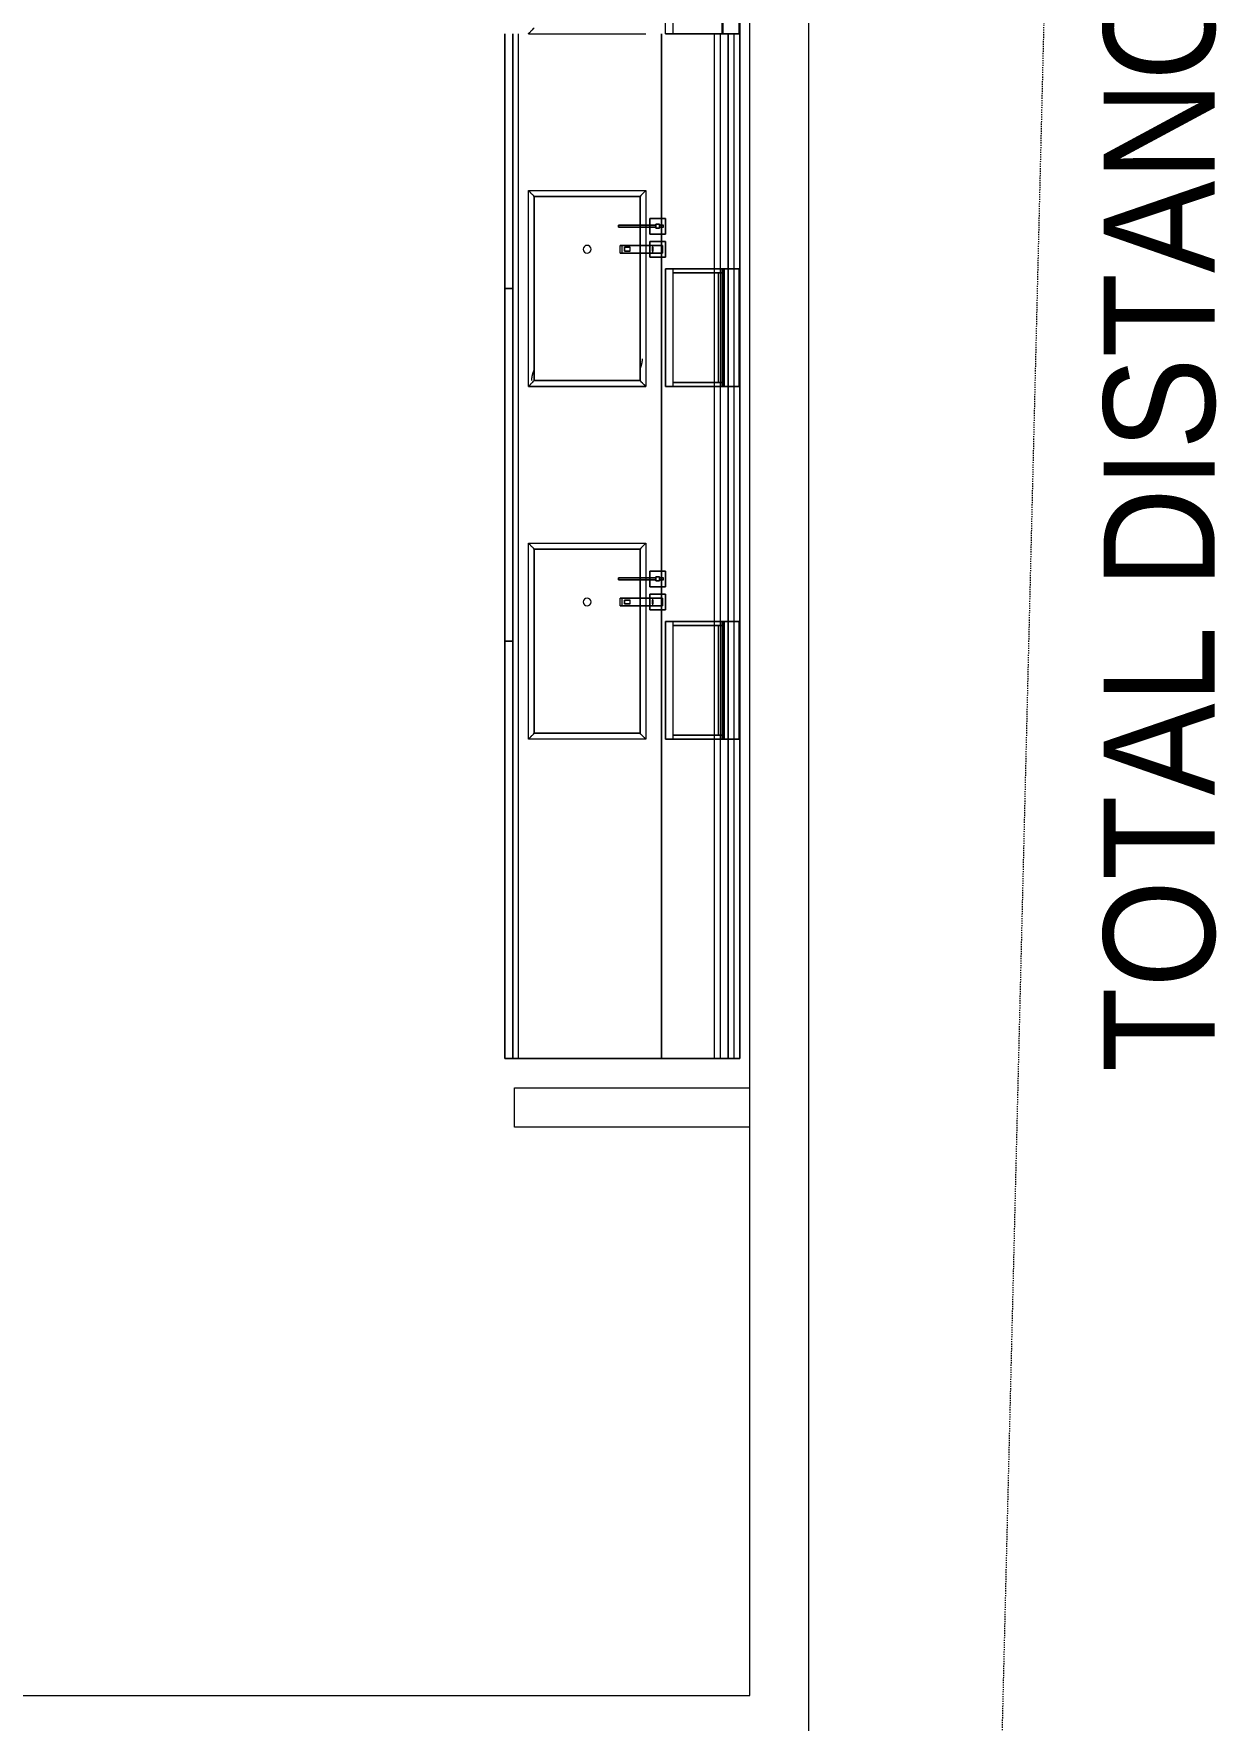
# Model space of a CAD drawing. Header units: millimetres. Extents: x 10569 to 232243, y -25347 to 80743.
# Drawn here: x 89312 to 92330, y 35734 to 40037 of the extents above; entities that cross this region are included whole.
import ezdxf

# ---------------------------------------------------------------- set-up
doc = ezdxf.new("R2010")
doc.units = ezdxf.units.MM
doc.linetypes.add('Dash', pattern=[6, 3, -3])
doc.linetypes.add('Hidden', pattern=[7.14375, 4.7625, -2.38125])
for name, color, linetype, lineweight in [('A-DETL-HDLN', 90, 'Hidden', 9), ('A-GENM', 13, 'Continuous', 20), ('A-WALL', 113, 'Continuous', 20), ('G-ANNO-TEXT', 231, 'Continuous', 5)]:
    doc.layers.add(name, color=color, linetype=linetype, lineweight=lineweight)
doc.styles.add('Swis721 BT_6', font='swiss.ttf', dxfattribs={"width": 0.89, "height": 283.821263})

# ---------------------------------------------------------------- blocks, each defined once
blk = doc.blocks.new('DLN_Counter _ Cabinet - DLN_Counter _ Cabinet-15606095-TENDER DRAFT G_F')
at = {"layer": 'A-GENM', "lineweight": 9}
for p, q in [((-235, -255), (-235, -525)), ((235, -255), (-235, -255)), ((235, -525), (235, -255)), ((-235, -525), (235, -525))]:
    blk.add_line(p, q, dxfattribs=at)
blk = doc.blocks.new('DLN_Counter _ Cabinet - DLN_Counter _ Cabinet-15606093-TENDER DRAFT G_F')
at = {"layer": 'A-GENM', "lineweight": 9}
for p, q in [((-235, -255), (-235, -525)), ((235, -255), (-235, -255)), ((235, -525), (235, -255)), ((-235, -525), (235, -525))]:
    blk.add_line(p, q, dxfattribs=at)
blk = doc.blocks.new('FP_440-TENDER DRAFT G_F')
at = {"layer": 'A-GENM', "lineweight": 9}
for p, q in [((90583.9, 39162.1), (90584, 39162.5)), ((90584, 39163), (90584.1, 39163.4)), ((90584, 39162.5), (90584, 39163)), ((90584.1, 39163.4), (90584.2, 39163.8)), ((90584.2, 39163.8), (90584.3, 39164.2)), ((90584.3, 39164.2), (90584.4, 39164.6)), ((90584.4, 39164.6), (90584.5, 39165)), ((90584.5, 39165), (90584.6, 39165.4)), ((90584.6, 39165.4), (90584.7, 39165.8)), ((90584.7, 39165.8), (90584.8, 39166.2)), ((90584.8, 39166.2), (90584.9, 39166.6)), ((90584.9, 39166.6), (90585, 39167)), ((90585, 39167), (90585.1, 39167.4)), ((90585.1, 39167.4), (90585.2, 39167.8)), ((90585.2, 39167.8), (90585.3, 39168.2)), ((90585.3, 39168.2), (90585.4, 39168.7)), ((90585.4, 39168.7), (90585.5, 39169.1)), ((90585.5, 39169.1), (90585.6, 39169.5)), ((90585.6, 39169.5), (90585.8, 39169.9)), ((90585.8, 39169.9), (90585.9, 39170.3)), ((90585.9, 39170.3), (90586, 39170.7)), ((90586, 39170.7), (90586.1, 39171.1)), ((90586.1, 39171.1), (90586.3, 39171.5)), ((90586.3, 39171.5), (90586.4, 39171.9)), ((90586.4, 39171.9), (90586.5, 39172.3)), ((90586.5, 39172.3), (90586.6, 39172.7)), ((90586.6, 39172.7), (90586.8, 39173.1)), ((90586.8, 39173.1), (90586.9, 39173.5)), ((90586.9, 39173.5), (90587, 39173.9)), ((90587, 39173.9), (90587.2, 39174.3)), ((90587.2, 39174.3), (90587.3, 39174.8)), ((90587.3, 39174.8), (90587.4, 39175.2)), ((90587.4, 39175.2), (90587.6, 39175.6)), ((90587.6, 39175.6), (90587.7, 39176)), ((90587.7, 39176), (90587.9, 39176.4)), ((90587.9, 39176.4), (90588, 39176.8)), ((90588, 39176.8), (90588.1, 39177.2)), ((90588.1, 39177.2), (90588.3, 39177.6)), ((90588.3, 39177.6), (90588.4, 39178)), ((90588.4, 39178), (90588.6, 39178.4)), ((90588.6, 39178.4), (90588.7, 39178.8)), ((90588.7, 39178.8), (90588.9, 39179.2)), ((90588.9, 39179.2), (90589, 39179.6)), ((90589, 39179.6), (90589.1, 39180)), ((90589.1, 39180), (90589.3, 39180.5)), ((90583, 39154.8), (90583.1, 39155.2)), ((90583, 39154.4), (90583, 39154.8)), ((90583, 39154), (90583, 39154.4)), ((90583, 39153.6), (90583, 39154)), ((90583, 39153.2), (90583, 39153.6)), ((90583, 39152.8), (90583, 39153.2)), ((90583.1, 39156.4), (90583.2, 39156.8)), ((90583.1, 39156), (90583.1, 39156.4)), ((90583.1, 39155.6), (90583.1, 39156)), ((90583.1, 39155.2), (90583.1, 39155.6)), ((90583.2, 39157.7), (90583.3, 39158.1)), ((90583.2, 39157.3), (90583.2, 39157.7)), ((90583.2, 39156.8), (90583.2, 39157.3)), ((90583.3, 39158.5), (90583.4, 39158.9)), ((90583.3, 39158.1), (90583.3, 39158.5)), ((90583.4, 39159.3), (90583.5, 39159.7)), ((90583.4, 39158.9), (90583.4, 39159.3)), ((90583.5, 39159.7), (90583.6, 39160.1)), ((90583.6, 39160.5), (90583.7, 39160.9)), ((90583.6, 39160.1), (90583.6, 39160.5)), ((90583.7, 39161.3), (90583.8, 39161.7)), ((90583.7, 39160.9), (90583.7, 39161.3)), ((90583.8, 39161.7), (90583.9, 39162.1))]:
    blk.add_line(p, q, dxfattribs=at)
blk = doc.blocks.new('FP_441-TENDER DRAFT G_F')
at = {"layer": 'A-GENM', "lineweight": 9}
for p, q in [((90865.5, 39205.7), (90865.6, 39206.1)), ((90865.5, 39205.3), (90865.5, 39205.7)), ((90865.6, 39207.7), (90865.6, 39208.1)), ((90865.6, 39207.3), (90865.6, 39207.7)), ((90865.6, 39206.9), (90865.6, 39207.3)), ((90865.6, 39206.5), (90865.6, 39206.9)), ((90865.6, 39206.1), (90865.6, 39206.5)), ((90859.3, 39180.5), (90859.4, 39180.9)), ((90859.4, 39180.9), (90859.6, 39181.3)), ((90859.6, 39181.3), (90859.7, 39181.7)), ((90859.7, 39181.7), (90859.9, 39182.1)), ((90859.9, 39182.1), (90860, 39182.5)), ((90860, 39182.5), (90860.2, 39182.9)), ((90860.2, 39182.9), (90860.3, 39183.3)), ((90860.3, 39183.3), (90860.4, 39183.7)), ((90860.4, 39183.7), (90860.6, 39184.1)), ((90860.6, 39184.1), (90860.7, 39184.5)), ((90860.7, 39184.5), (90860.9, 39184.9)), ((90860.9, 39184.9), (90861, 39185.3)), ((90861, 39185.3), (90861.1, 39185.7)), ((90861.1, 39185.7), (90861.3, 39186.2)), ((90861.3, 39186.2), (90861.4, 39186.6)), ((90861.4, 39186.6), (90861.5, 39187)), ((90861.5, 39187), (90861.7, 39187.4)), ((90861.7, 39187.4), (90861.8, 39187.8)), ((90861.8, 39187.8), (90861.9, 39188.2)), ((90861.9, 39188.2), (90862.1, 39188.6)), ((90862.1, 39188.6), (90862.2, 39189)), ((90862.2, 39189), (90862.3, 39189.4)), ((90862.3, 39189.4), (90862.5, 39189.8)), ((90862.5, 39189.8), (90862.6, 39190.2)), ((90862.6, 39190.2), (90862.7, 39190.6)), ((90862.7, 39190.6), (90862.8, 39191)), ((90862.8, 39191), (90862.9, 39191.4)), ((90862.9, 39191.4), (90863.1, 39191.9)), ((90863.1, 39191.9), (90863.2, 39192.3)), ((90863.2, 39192.3), (90863.3, 39192.7)), ((90863.3, 39192.7), (90863.4, 39193.1)), ((90863.4, 39193.1), (90863.5, 39193.5)), ((90863.5, 39193.5), (90863.6, 39193.9)), ((90863.6, 39193.9), (90863.7, 39194.3)), ((90863.7, 39194.3), (90863.8, 39194.7)), ((90863.8, 39194.7), (90863.9, 39195.1)), ((90863.9, 39195.1), (90864, 39195.5)), ((90864, 39195.5), (90864.1, 39195.9)), ((90864.1, 39195.9), (90864.2, 39196.3)), ((90864.2, 39196.3), (90864.3, 39196.7)), ((90864.3, 39196.7), (90864.4, 39197.1)), ((90864.4, 39197.1), (90864.5, 39197.5)), ((90864.5, 39198), (90864.6, 39198.4)), ((90864.5, 39197.5), (90864.5, 39198)), ((90864.6, 39198.4), (90864.7, 39198.8)), ((90864.7, 39198.8), (90864.8, 39199.2)), ((90864.8, 39199.6), (90864.9, 39200)), ((90864.8, 39199.2), (90864.8, 39199.6)), ((90864.9, 39200), (90865, 39200.4)), ((90865, 39200.8), (90865.1, 39201.2)), ((90865, 39200.4), (90865, 39200.8)), ((90865.1, 39201.6), (90865.2, 39202)), ((90865.1, 39201.2), (90865.1, 39201.6)), ((90865.2, 39202.4), (90865.3, 39202.8)), ((90865.2, 39202), (90865.2, 39202.4)), ((90865.3, 39203.2), (90865.4, 39203.7)), ((90865.3, 39202.8), (90865.3, 39203.2)), ((90865.4, 39204.1), (90865.5, 39204.5)), ((90865.4, 39203.7), (90865.4, 39204.1)), ((90865.5, 39204.9), (90865.5, 39205.3)), ((90865.5, 39204.5), (90865.5, 39204.9))]:
    blk.add_line(p, q, dxfattribs=at)

msp = doc.modelspace()

# ---------------------------------------------------------------- linework, layer by layer
at = {"layer": 'A-DETL-HDLN', "linetype": 'Dash'}
msp.add_line((92105.54297, 48907.6763), (91770.12557, 35166.65285), dxfattribs=at)
at = {"layer": 'A-GENM', "lineweight": 9}
for p, q in [((90924.29296, 40037.48546), (90924.29296, 40337.48546)), ((90924.29296, 40037.48546), (90924.29296, 40337.48546)), ((90944.29296, 40037.48546), (90944.29296, 40337.48546)), ((90944.29296, 40037.48546), (90944.29296, 40337.48546)), ((91069.29296, 40037.48546), (91069.29296, 40337.48546)), ((91069.29296, 40037.48546), (91069.29296, 40337.48546)), ((91071.29296, 40037.48546), (91071.29296, 40337.48546)), ((91071.29296, 40037.48546), (91071.29296, 40337.48546)), ((91112.29296, 40037.48546), (91112.29296, 40337.48546)), ((91112.29296, 40037.48546), (91112.29296, 40337.48546)), ((91114.29296, 40337.48546), (91114.29296, 40037.48546)), ((91114.29296, 40037.48546), (91114.29296, 40337.48546)), ((90514.29296, 39387.48546), (90514.29296, 40037.48546)), ((90514.29296, 40037.48546), (90514.29296, 39387.48546)), ((90514.29296, 40037.48546), (90514.29296, 39137.48546)), ((90514.29296, 39137.48546), (90514.29296, 40037.48546)), ((90534.29296, 39387.48546), (90534.29296, 40037.48546)), ((90534.29296, 40037.48546), (90534.29296, 39387.48546)), ((90534.29296, 40037.48546), (90534.29296, 39137.48546)), ((90534.29296, 39137.48546), (90534.29296, 40037.48546)), ((90534.29296, 40037.48546), (90534.29296, 39137.48546)), ((90534.29296, 39137.48546), (90534.29296, 40037.48546)), ((90549.29296, 39138.17777), (90549.29296, 40037.48546)), ((90549.29296, 39138.17777), (90549.29296, 40037.48546)), ((90574.29296, 40037.48546), (90874.29296, 40037.48546)), ((90914.29296, 40037.48546), (90914.29296, 39566.22339)), ((90914.29296, 39566.22339), (90914.29296, 40037.48546)), ((91069.29296, 40037.48546), (90924.29296, 40037.48546)), ((90924.29296, 40037.48546), (91069.29296, 40037.48546)), ((90924.29296, 40037.48546), (90944.29296, 40037.48546)), ((90924.29296, 40037.48546), (90944.29296, 40037.48546)), ((90944.29296, 40037.48546), (90944.29296, 40047.48546)), ((90944.29296, 40037.48546), (90944.29296, 40047.48546)), ((90944.29296, 40037.48546), (91069.29296, 40037.48546)), ((91069.29296, 40037.48546), (90944.29296, 40037.48546)), ((91049.29296, 39137.48546), (91049.29296, 40037.48546)), ((91049.29296, 39137.48546), (91049.29296, 40037.48546)), ((91064.29296, 39137.48546), (91064.29296, 40037.48546)), ((91064.29296, 39137.48546), (91064.29296, 40037.48546)), ((91069.29296, 40047.48546), (91069.29296, 40037.48546)), ((91069.29296, 40037.48546), (91069.29296, 40047.48546)), ((91074.29296, 40037.48546), (91069.29296, 40037.48546)), ((91069.29296, 40037.48546), (91074.29296, 40037.48546)), ((91074.29296, 40037.48546), (91069.29296, 40037.48546)), ((91069.29296, 40037.48546), (91071.29296, 40037.48546)), ((91071.29296, 40037.48546), (91074.29296, 40037.48546)), ((91084.29296, 40037.48546), (91074.29296, 40037.48546)), ((91074.29296, 40037.48546), (91084.29296, 40037.48546)), ((91084.29296, 40037.48546), (91084.29296, 39137.48546)), ((91084.29296, 39137.48546), (91084.29296, 40037.48546)), ((91114.29296, 40037.48546), (91084.29296, 40037.48546)), ((91084.29296, 40037.48546), (91112.29296, 40037.48546)), ((91099.29296, 39437.48546), (91099.29296, 40037.48546)), ((91099.29296, 39137.48546), (91099.29296, 40037.48546)), ((91112.29296, 40037.48546), (91114.29296, 40037.48546)), ((91114.29296, 40037.48546), (91114.29296, 39137.48546)), ((91114.29296, 39137.48546), (91114.29296, 40037.48546)), ((91114.29296, 40037.48546), (91114.29296, 39137.48546)), ((91114.29296, 39437.48546), (91114.29296, 40037.48546)), ((90574.29296, 39137.48546), (90574.29296, 39637.48546)), ((90574.29296, 39637.48546), (90874.29296, 39637.48546)), ((90874.29296, 39637.48546), (90874.29296, 39548.72339)), ((90859.29296, 39622.48546), (90589.29296, 39622.48546)), ((90589.29296, 39622.48546), (90589.29296, 39152.48546)), ((90589.29296, 39622.48546), (90859.29296, 39622.48546)), ((90589.29296, 39152.48546), (90589.29296, 39622.48546)), ((90859.29296, 39548.72339), (90859.29296, 39622.48546)), ((90859.29296, 39622.48546), (90859.29296, 39548.72339)), ((90924.29296, 39566.22339), (90884.29296, 39566.22339)), ((90884.29296, 39566.22339), (90884.29296, 39548.72339)), ((90884.29296, 39548.72339), (90884.29296, 39566.22339)), ((90884.29296, 39566.22339), (90924.29296, 39566.22339)), ((90909.29296, 39551.22339), (90899.29296, 39551.22339)), ((90899.29296, 39551.22339), (90909.29296, 39551.22339)), ((90899.29296, 39548.72339), (90899.29296, 39551.22339)), ((90899.29296, 39541.22339), (90899.29296, 39551.22339)), ((90909.29296, 39551.22339), (90909.29296, 39541.22339)), ((90909.29296, 39548.72339), (90909.29296, 39551.22339)), ((90914.29296, 39566.22339), (90914.29296, 39548.72339)), ((90914.29296, 39548.72339), (90914.29296, 39566.22339)), ((90924.29296, 39526.22339), (90924.29296, 39566.22339)), ((90924.29296, 39566.22339), (90924.29296, 39526.22339)), ((90804.29296, 39548.72339), (90804.29296, 39543.72339)), ((90804.29296, 39543.72339), (90804.29296, 39548.72339)), ((90804.29296, 39548.72339), (90899.29296, 39548.72339)), ((90899.29296, 39548.72339), (90804.29296, 39548.72339)), ((90804.29296, 39543.72339), (90899.29296, 39543.72339)), ((90899.29296, 39543.72339), (90804.29296, 39543.72339)), ((90859.29296, 39543.72339), (90859.29296, 39548.72339)), ((90859.29296, 39548.72339), (90859.29296, 39543.72339)), ((90859.29296, 39497.48546), (90859.29296, 39543.72339)), ((90859.29296, 39543.72339), (90859.29296, 39497.48546)), ((90874.29296, 39548.72339), (90874.29296, 39543.72339)), ((90874.29296, 39543.72339), (90874.29296, 39497.48546)), ((90884.29296, 39548.72339), (90884.29296, 39543.72339)), ((90884.29296, 39543.72339), (90884.29296, 39548.72339)), ((90884.29296, 39543.72339), (90884.29296, 39526.22339)), ((90884.29296, 39526.22339), (90884.29296, 39543.72339)), ((90884.29296, 39526.22339), (90924.29296, 39526.22339)), ((90924.29296, 39526.22339), (90884.29296, 39526.22339)), ((90924.29296, 39507.48546), (90884.29296, 39507.48546)), ((90884.29296, 39507.48546), (90884.29296, 39497.48546)), ((90884.29296, 39497.48546), (90884.29296, 39507.48546)), ((90884.29296, 39507.48546), (90924.29296, 39507.48546)), ((90899.29296, 39543.72339), (90899.29296, 39548.72339)), ((90899.29296, 39543.72339), (90899.29296, 39548.72339)), ((90899.29296, 39548.72339), (90899.29296, 39543.72339)), ((90899.29296, 39541.22339), (90899.29296, 39543.72339)), ((90909.29296, 39541.22339), (90899.29296, 39541.22339)), ((90899.29296, 39541.22339), (90909.29296, 39541.22339)), ((90919.29296, 39548.72339), (90909.29296, 39548.72339)), ((90909.29296, 39548.72339), (90919.29296, 39548.72339)), ((90909.29296, 39543.72339), (90909.29296, 39548.72339)), ((90909.29296, 39543.72339), (90909.29296, 39548.72339)), ((90909.29296, 39548.72339), (90909.29296, 39543.72339)), ((90909.29296, 39541.22339), (90909.29296, 39543.72339)), ((90919.29296, 39543.72339), (90909.29296, 39543.72339)), ((90909.29296, 39543.72339), (90919.29296, 39543.72339)), ((90914.29296, 39548.72339), (90914.29296, 39543.72339)), ((90914.29296, 39543.72339), (90914.29296, 39548.72339)), ((90914.29296, 39543.72339), (90914.29296, 39526.22339)), ((90914.29296, 39526.22339), (90914.29296, 39543.72339)), ((90914.29296, 39526.22339), (90914.29296, 39507.48546)), ((90914.29296, 39507.48546), (90914.29296, 39526.22339)), ((90914.29296, 39507.48546), (90914.29296, 39497.48546)), ((90914.29296, 39497.48546), (90914.29296, 39507.48546)), ((90919.29296, 39543.72339), (90919.29296, 39548.72339)), ((90919.29296, 39543.72339), (90919.29296, 39548.72339)), ((90924.29296, 39467.48546), (90924.29296, 39507.48546)), ((90924.29296, 39507.48546), (90924.29296, 39467.48546)), ((90872.05357, 39497.48546), (90808.29647, 39497.48546)), ((90808.29647, 39497.48546), (90813.42678, 39497.48546)), ((90808.29647, 39477.48546), (90808.29647, 39497.48546)), ((90813.42678, 39477.48546), (90808.29647, 39477.48546)), ((90808.29647, 39477.48546), (90872.05357, 39477.48546)), ((90813.42678, 39497.48546), (90916.79296, 39497.48546)), ((90813.42678, 39477.48546), (90813.42678, 39497.48546)), ((90916.79296, 39477.48546), (90813.42678, 39477.48546)), ((90819.23549, 39492.48546), (90819.23549, 39482.48546)), ((90819.23549, 39482.48546), (90819.23549, 39492.48546)), ((90819.23549, 39492.48546), (90834.23549, 39492.48546)), ((90834.23549, 39492.48546), (90819.23549, 39492.48546)), ((90819.23549, 39482.48546), (90834.23549, 39482.48546)), ((90834.23549, 39482.48546), (90819.23549, 39482.48546)), ((90834.23549, 39482.48546), (90834.23549, 39492.48546)), ((90859.29296, 39477.48546), (90859.29296, 39497.48546)), ((90859.29296, 39497.48546), (90859.29296, 39477.48546)), ((90859.29296, 39152.48546), (90859.29296, 39477.48546)), ((90859.29296, 39477.48546), (90859.29296, 39152.48546)), ((90891.79296, 39497.48546), (90872.05357, 39497.48546)), ((90872.05357, 39477.48546), (90890.90184, 39477.48546)), ((90874.29296, 39497.48546), (90874.29296, 39477.48546)), ((90874.29296, 39477.48546), (90874.29296, 39137.48546)), ((90884.29296, 39497.48546), (90884.29296, 39477.48546)), ((90884.29296, 39477.48546), (90884.29296, 39497.48546)), ((90884.29296, 39477.48546), (90884.29296, 39467.48546)), ((90884.29296, 39467.48546), (90884.29296, 39477.48546)), ((90884.29296, 39467.48546), (90924.29296, 39467.48546)), ((90924.29296, 39467.48546), (90884.29296, 39467.48546)), ((90891.79296, 39492.48546), (90890.79296, 39492.48546)), ((90890.79296, 39492.48546), (90891.79296, 39492.48546)), ((90890.79296, 39482.48546), (90890.79296, 39492.48546)), ((90890.79296, 39482.48546), (90890.79296, 39492.48546)), ((90891.79296, 39482.48546), (90890.79296, 39482.48546)), ((90890.79296, 39482.48546), (90891.79296, 39482.48546)), ((90890.90184, 39477.48546), (90891.79296, 39477.48546)), ((90916.79296, 39497.48546), (90891.79296, 39497.48546)), ((90891.79296, 39477.48546), (90891.79296, 39497.48546)), ((90891.79296, 39492.48546), (90891.79296, 39482.48546)), ((90891.79296, 39482.48546), (90891.79296, 39492.48546)), ((90891.79296, 39477.48546), (90916.79296, 39477.48546)), ((90914.29296, 39497.48546), (90914.29296, 39477.48546)), ((90914.29296, 39477.48546), (90914.29296, 39497.48546)), ((90914.29296, 39477.48546), (90914.29296, 39467.48546)), ((90914.29296, 39467.48546), (90914.29296, 39477.48546)), ((90914.29296, 39467.48546), (90914.29296, 39137.48546)), ((90914.29296, 39137.48546), (90914.29296, 39467.48546)), ((90916.79296, 39497.48546), (90916.79296, 39477.48546)), ((90916.79296, 39477.48546), (90916.79296, 39497.48546)), ((90924.29296, 39137.48546), (90924.29296, 39437.48546)), ((90924.29296, 39437.48546), (91069.29296, 39437.48546)), ((91069.29296, 39437.48546), (90924.29296, 39437.48546)), ((90924.29296, 39437.48546), (90924.29296, 39137.48546)), ((90944.29296, 39437.48546), (90924.29296, 39437.48546)), ((90944.29296, 39437.48546), (90924.29296, 39437.48546)), ((90924.29296, 39137.48546), (90924.29296, 39437.48546)), ((90924.29296, 39137.48546), (90924.29296, 39437.48546)), ((91069.29296, 39437.48546), (90944.29296, 39437.48546)), ((90944.29296, 39437.48546), (91069.29296, 39437.48546)), ((90944.29296, 39427.48546), (90944.29296, 39437.48546)), ((90944.29296, 39427.48546), (90944.29296, 39437.48546)), ((90944.29296, 39137.48546), (90944.29296, 39437.48546)), ((90944.29296, 39137.48546), (90944.29296, 39437.48546)), ((90944.29296, 39427.48546), (91059.29296, 39427.48546)), ((91069.29296, 39427.48546), (90944.29296, 39427.48546)), ((90944.29296, 39147.48546), (90944.29296, 39427.48546)), ((90944.29296, 39147.48546), (90944.29296, 39427.48546)), ((90944.29296, 39427.48546), (91069.29296, 39427.48546)), ((91069.29296, 39427.48546), (90944.29296, 39427.48546)), ((91059.29296, 39427.48546), (91069.29296, 39427.48546)), ((91059.29296, 39147.48546), (91059.29296, 39427.48546)), ((91059.29296, 39147.48546), (91059.29296, 39427.48546)), ((91069.29296, 39437.48546), (91074.29296, 39437.48546)), ((91074.29296, 39437.48546), (91069.29296, 39437.48546)), ((91071.29296, 39437.48546), (91069.29296, 39437.48546)), ((91069.29296, 39437.48546), (91084.29296, 39437.48546)), ((91069.29296, 39137.48546), (91069.29296, 39437.48546)), ((91069.29296, 39137.48546), (91069.29296, 39437.48546)), ((91069.29296, 39437.48546), (91069.29296, 39427.48546)), ((91069.29296, 39427.48546), (91069.29296, 39437.48546)), ((91069.29296, 39147.48546), (91069.29296, 39427.48546)), ((91069.29296, 39147.48546), (91069.29296, 39427.48546)), ((91084.29296, 39437.48546), (91071.29296, 39437.48546)), ((91071.29296, 39137.48546), (91071.29296, 39437.48546)), ((91071.29296, 39137.48546), (91071.29296, 39437.48546)), ((91074.29296, 39437.48546), (91074.29296, 39137.48546)), ((91074.29296, 39137.48546), (91074.29296, 39437.48546)), ((91112.29296, 39437.48546), (91084.29296, 39437.48546)), ((91084.29296, 39437.48546), (91114.29296, 39437.48546)), ((91099.29296, 39137.48546), (91099.29296, 39437.48546)), ((91114.29296, 39437.48546), (91112.29296, 39437.48546)), ((91112.29296, 39137.48546), (91112.29296, 39437.48546)), ((91112.29296, 39137.48546), (91112.29296, 39437.48546)), ((91114.29296, 39137.48546), (91114.29296, 39437.48546)), ((91114.29296, 39437.48546), (91114.29296, 39137.48546)), ((91114.29296, 39137.48546), (91114.29296, 39437.48546)), ((90534.29296, 39387.48546), (90514.29296, 39387.48546)), ((90514.29296, 39387.48546), (90534.29296, 39387.48546)), ((90514.29296, 39387.48546), (90514.29296, 39137.48546)), ((90514.29296, 39137.48546), (90514.29296, 39387.48546)), ((90534.29296, 39387.48546), (90514.29296, 39387.48546)), ((90514.29296, 39387.48546), (90534.29296, 39387.48546)), ((90534.29296, 39387.48546), (90534.29296, 39137.48546)), ((90534.29296, 39137.48546), (90534.29296, 39387.48546)), ((90514.29296, 38487.48546), (90514.29296, 39137.48546)), ((90514.29296, 39137.48546), (90514.29296, 38487.48546)), ((90514.29296, 39137.48546), (90514.29296, 37422.48546)), ((90514.29296, 37422.48546), (90514.29296, 39137.48546)), ((90534.29296, 38487.48546), (90534.29296, 39137.48546)), ((90534.29296, 39137.48546), (90534.29296, 38487.48546)), ((90534.29296, 39137.48546), (90534.29296, 37422.48546)), ((90534.29296, 37422.48546), (90534.29296, 39137.48546)), ((90534.29296, 39137.48546), (90534.29296, 37422.48546)), ((90534.29296, 37422.48546), (90534.29296, 39137.48546)), ((90549.29296, 37422.48546), (90549.29296, 39137.48546)), ((90549.29296, 37422.48546), (90549.29296, 39137.48546)), ((90574.29296, 39137.48546), (90874.29296, 39137.48546)), ((90874.29296, 39137.48546), (90574.29296, 39137.48546)), ((90589.29296, 39152.48546), (90859.29296, 39152.48546)), ((90859.29296, 39152.48546), (90589.29296, 39152.48546)), ((90914.29296, 39137.48546), (90914.29296, 38666.22339)), ((90914.29296, 38666.22339), (90914.29296, 39137.48546)), ((91069.29296, 39137.48546), (90924.29296, 39137.48546)), ((90924.29296, 39137.48546), (91069.29296, 39137.48546)), ((90924.29296, 39137.48546), (90944.29296, 39137.48546)), ((90924.29296, 39137.48546), (90944.29296, 39137.48546)), ((90944.29296, 39147.48546), (91069.29296, 39147.48546)), ((91059.29296, 39147.48546), (90944.29296, 39147.48546)), ((91069.29296, 39147.48546), (90944.29296, 39147.48546)), ((90944.29296, 39147.48546), (91069.29296, 39147.48546)), ((90944.29296, 39137.48546), (90944.29296, 39147.48546)), ((90944.29296, 39137.48546), (90944.29296, 39147.48546)), ((90944.29296, 39137.48546), (91069.29296, 39137.48546)), ((91069.29296, 39137.48546), (90944.29296, 39137.48546)), ((91049.29296, 37422.48546), (91049.29296, 39137.48546)), ((91049.29296, 37422.48546), (91049.29296, 39137.48546)), ((91069.29296, 39147.48546), (91059.29296, 39147.48546)), ((91064.29296, 37422.48546), (91064.29296, 39137.48546)), ((91064.29296, 37422.48546), (91064.29296, 39137.48546)), ((91069.29296, 39147.48546), (91069.29296, 39137.48546)), ((91069.29296, 39137.48546), (91069.29296, 39147.48546)), ((91074.29296, 39137.48546), (91069.29296, 39137.48546)), ((91069.29296, 39137.48546), (91074.29296, 39137.48546)), ((91074.29296, 39137.48546), (91069.29296, 39137.48546)), ((91069.29296, 39137.48546), (91071.29296, 39137.48546)), ((91071.29296, 39137.48546), (91074.29296, 39137.48546)), ((91084.29296, 39137.48546), (91074.29296, 39137.48546)), ((91074.29296, 39137.48546), (91084.29296, 39137.48546)), ((91084.29296, 39137.48546), (91084.29296, 37422.48546)), ((91084.29296, 37422.48546), (91084.29296, 39137.48546)), ((91114.29296, 39137.48546), (91084.29296, 39137.48546)), ((91084.29296, 39137.48546), (91112.29296, 39137.48546)), ((91099.29296, 38537.48546), (91099.29296, 39137.48546)), ((91099.29296, 37422.48546), (91099.29296, 39137.48546)), ((91112.29296, 39137.48546), (91114.29296, 39137.48546)), ((91114.29296, 39137.48546), (91114.29296, 37422.48546)), ((91114.29296, 37422.48546), (91114.29296, 39137.48546)), ((91114.29296, 39137.48546), (91114.29296, 37422.48546)), ((91114.29296, 38537.48546), (91114.29296, 39137.48546)), ((90574.29296, 38737.48546), (90874.29296, 38737.48546)), ((90574.29296, 38237.48546), (90574.29296, 38737.48546)), ((90874.29296, 38737.48546), (90874.29296, 38648.72339)), ((90859.29296, 38722.48546), (90589.29296, 38722.48546)), ((90589.29296, 38722.48546), (90589.29296, 38252.48546)), ((90589.29296, 38722.48546), (90859.29296, 38722.48546)), ((90589.29296, 38252.48546), (90589.29296, 38722.48546)), ((90859.29296, 38648.72339), (90859.29296, 38722.48546)), ((90859.29296, 38722.48546), (90859.29296, 38648.72339)), ((90804.29296, 38648.72339), (90899.29296, 38648.72339)), ((90899.29296, 38648.72339), (90804.29296, 38648.72339)), ((90804.29296, 38648.72339), (90804.29296, 38643.72339)), ((90804.29296, 38643.72339), (90804.29296, 38648.72339)), ((90859.29296, 38645.82866), (90859.29296, 38648.72339)), ((90859.29296, 38648.72339), (90859.29296, 38645.82866)), ((90874.29296, 38648.72339), (90874.29296, 38645.03918)), ((90924.29296, 38666.22339), (90884.29296, 38666.22339)), ((90884.29296, 38666.22339), (90884.29296, 38648.72339)), ((90884.29296, 38648.72339), (90884.29296, 38666.22339)), ((90884.29296, 38666.22339), (90924.29296, 38666.22339)), ((90884.29296, 38648.72339), (90884.29296, 38644.51287)), ((90884.29296, 38644.51287), (90884.29296, 38648.72339)), ((90909.29296, 38651.22339), (90899.29296, 38651.22339)), ((90899.29296, 38651.22339), (90909.29296, 38651.22339)), ((90899.29296, 38648.72339), (90899.29296, 38651.22339)), ((90899.29296, 38641.22339), (90899.29296, 38651.22339)), ((90899.29296, 38643.72339), (90899.29296, 38648.72339)), ((90899.29296, 38648.72339), (90899.29296, 38643.72339)), ((90899.29296, 38643.72339), (90899.29296, 38648.72339)), ((90909.29296, 38651.22339), (90909.29296, 38641.22339)), ((90909.29296, 38648.72339), (90909.29296, 38651.22339)), ((90919.29296, 38648.72339), (90909.29296, 38648.72339)), ((90909.29296, 38648.72339), (90919.29296, 38648.72339)), ((90909.29296, 38648.72339), (90909.29296, 38643.72339)), ((90909.29296, 38643.72339), (90909.29296, 38648.72339)), ((90909.29296, 38643.72339), (90909.29296, 38648.72339)), ((90914.29296, 38666.22339), (90914.29296, 38648.72339)), ((90914.29296, 38648.72339), (90914.29296, 38666.22339)), ((90914.29296, 38648.72339), (90914.29296, 38643.72339)), ((90914.29296, 38643.72339), (90914.29296, 38648.72339)), ((90919.29296, 38643.72339), (90919.29296, 38648.72339)), ((90919.29296, 38643.72339), (90919.29296, 38648.72339)), ((90924.29296, 38626.22339), (90924.29296, 38666.22339)), ((90924.29296, 38666.22339), (90924.29296, 38626.22339)), ((90804.29296, 38643.72339), (90899.29296, 38643.72339)), ((90899.29296, 38643.72339), (90804.29296, 38643.72339)), ((90859.29296, 38597.48546), (90859.29296, 38643.72339)), ((90859.29296, 38643.72339), (90859.29296, 38597.48546)), ((90874.29296, 38643.72339), (90874.29296, 38597.48546)), ((90884.29296, 38643.72339), (90884.29296, 38626.22339)), ((90884.29296, 38626.22339), (90884.29296, 38643.72339)), ((90884.29296, 38626.22339), (90924.29296, 38626.22339)), ((90924.29296, 38626.22339), (90884.29296, 38626.22339)), ((90924.29296, 38607.48546), (90884.29296, 38607.48546)), ((90884.29296, 38607.48546), (90884.29296, 38597.48546)), ((90884.29296, 38597.48546), (90884.29296, 38607.48546)), ((90884.29296, 38607.48546), (90924.29296, 38607.48546)), ((90899.29296, 38641.22339), (90899.29296, 38643.72339)), ((90909.29296, 38641.22339), (90899.29296, 38641.22339)), ((90899.29296, 38641.22339), (90909.29296, 38641.22339)), ((90919.29296, 38643.72339), (90909.29296, 38643.72339)), ((90909.29296, 38643.72339), (90919.29296, 38643.72339)), ((90909.29296, 38641.22339), (90909.29296, 38643.72339)), ((90914.29296, 38643.72339), (90914.29296, 38626.22339)), ((90914.29296, 38626.22339), (90914.29296, 38643.72339)), ((90914.29296, 38626.22339), (90914.29296, 38607.48546)), ((90914.29296, 38607.48546), (90914.29296, 38626.22339)), ((90914.29296, 38607.48546), (90914.29296, 38597.48546)), ((90914.29296, 38597.48546), (90914.29296, 38607.48546)), ((90924.29296, 38567.48546), (90924.29296, 38607.48546)), ((90924.29296, 38607.48546), (90924.29296, 38567.48546)), ((90872.05357, 38597.48546), (90808.29647, 38597.48546)), ((90808.29647, 38597.48546), (90813.42678, 38597.48546)), ((90808.29647, 38577.48546), (90808.29647, 38597.48546)), ((90813.42678, 38577.48546), (90808.29647, 38577.48546)), ((90808.29647, 38577.48546), (90872.05357, 38577.48546)), ((90813.42678, 38597.48546), (90916.79296, 38597.48546)), ((90813.42678, 38577.48546), (90813.42678, 38597.48546)), ((90916.79296, 38577.48546), (90813.42678, 38577.48546)), ((90819.23549, 38592.48546), (90834.23549, 38592.48546)), ((90834.23549, 38592.48546), (90819.23549, 38592.48546)), ((90819.23549, 38592.48546), (90819.23549, 38582.48546)), ((90819.23549, 38582.48546), (90819.23549, 38592.48546)), ((90819.23549, 38582.48546), (90834.23549, 38582.48546)), ((90834.23549, 38582.48546), (90819.23549, 38582.48546)), ((90834.23549, 38582.48546), (90834.23549, 38592.48546)), ((90859.29296, 38577.48546), (90859.29296, 38597.48546)), ((90859.29296, 38597.48546), (90859.29296, 38577.48546)), ((90859.29296, 38252.48546), (90859.29296, 38577.48546)), ((90859.29296, 38577.48546), (90859.29296, 38252.48546)), ((90891.79296, 38597.48546), (90872.05357, 38597.48546)), ((90872.05357, 38577.48546), (90891.79296, 38577.48546)), ((90874.29296, 38597.48546), (90874.29296, 38577.48546)), ((90874.29296, 38577.48546), (90874.29296, 38237.48546)), ((90884.29296, 38597.48546), (90884.29296, 38577.48546)), ((90884.29296, 38577.48546), (90884.29296, 38597.48546)), ((90884.29296, 38577.48546), (90884.29296, 38567.48546)), ((90884.29296, 38567.48546), (90884.29296, 38577.48546)), ((90884.29296, 38567.48546), (90924.29296, 38567.48546)), ((90924.29296, 38567.48546), (90884.29296, 38567.48546)), ((90891.79296, 38592.48546), (90890.79296, 38592.48546)), ((90890.79296, 38592.48546), (90891.79296, 38592.48546)), ((90890.79296, 38582.48546), (90890.79296, 38592.48546)), ((90890.79296, 38582.48546), (90890.79296, 38592.48546)), ((90891.79296, 38582.48546), (90890.79296, 38582.48546)), ((90890.79296, 38582.48546), (90891.79296, 38582.48546)), ((90916.79296, 38597.48546), (90891.79296, 38597.48546)), ((90891.79296, 38577.48546), (90891.79296, 38597.48546)), ((90891.79296, 38592.48546), (90891.79296, 38582.48546)), ((90891.79296, 38582.48546), (90891.79296, 38592.48546)), ((90891.79296, 38577.48546), (90916.79296, 38577.48546)), ((90914.29296, 38597.48546), (90914.29296, 38577.48546)), ((90914.29296, 38577.48546), (90914.29296, 38597.48546)), ((90914.29296, 38577.48546), (90914.29296, 38567.90264)), ((90914.29296, 38567.90264), (90914.29296, 38577.48546)), ((90914.29296, 38567.48546), (90914.29296, 37422.48546)), ((90914.29296, 37422.48546), (90914.29296, 38567.48546)), ((90916.79296, 38597.48546), (90916.79296, 38577.48546)), ((90916.79296, 38577.48546), (90916.79296, 38597.48546)), ((90924.29296, 38537.48546), (91069.29296, 38537.48546)), ((90924.29296, 38237.48546), (90924.29296, 38537.48546)), ((91069.29296, 38537.48546), (90924.29296, 38537.48546)), ((90924.29296, 38537.48546), (90924.29296, 38237.48546)), ((90944.29296, 38537.48546), (90924.29296, 38537.48546)), ((90944.29296, 38537.48546), (90924.29296, 38537.48546)), ((90924.29296, 38237.48546), (90924.29296, 38537.48546)), ((90924.29296, 38237.48546), (90924.29296, 38537.48546)), ((91069.29296, 38537.48546), (90944.29296, 38537.48546)), ((90944.29296, 38537.48546), (91069.29296, 38537.48546)), ((90944.29296, 38527.48546), (90944.29296, 38537.48546)), ((90944.29296, 38527.48546), (90944.29296, 38537.48546)), ((90944.29296, 38237.48546), (90944.29296, 38537.48546)), ((90944.29296, 38237.48546), (90944.29296, 38537.48546)), ((90944.29296, 38527.48546), (91059.29296, 38527.48546)), ((91069.29296, 38527.48546), (90944.29296, 38527.48546)), ((90944.29296, 38247.48546), (90944.29296, 38527.48546)), ((90944.29296, 38247.48546), (90944.29296, 38527.48546)), ((90944.29296, 38527.48546), (91069.29296, 38527.48546)), ((91069.29296, 38527.48546), (90944.29296, 38527.48546)), ((91059.29296, 38527.48546), (91069.29296, 38527.48546)), ((91059.29296, 38247.48546), (91059.29296, 38527.48546)), ((91059.29296, 38247.48546), (91059.29296, 38527.48546)), ((91069.29296, 38537.48546), (91074.29296, 38537.48546)), ((91074.29296, 38537.48546), (91069.29296, 38537.48546)), ((91071.29296, 38537.48546), (91069.29296, 38537.48546)), ((91069.29296, 38537.48546), (91084.29296, 38537.48546)), ((91069.29296, 38237.48546), (91069.29296, 38537.48546)), ((91069.29296, 38237.48546), (91069.29296, 38537.48546)), ((91069.29296, 38537.48546), (91069.29296, 38527.48546)), ((91069.29296, 38527.48546), (91069.29296, 38537.48546)), ((91069.29296, 38247.48546), (91069.29296, 38527.48546)), ((91069.29296, 38247.48546), (91069.29296, 38527.48546)), ((91084.29296, 38537.48546), (91071.29296, 38537.48546)), ((91071.29296, 38237.48546), (91071.29296, 38537.48546)), ((91071.29296, 38237.48546), (91071.29296, 38537.48546)), ((91074.29296, 38537.48546), (91074.29296, 38237.48546)), ((91074.29296, 38237.48546), (91074.29296, 38537.48546)), ((91112.29296, 38537.48546), (91084.29296, 38537.48546)), ((91084.29296, 38537.48546), (91114.29296, 38537.48546)), ((91099.29296, 38237.48546), (91099.29296, 38537.48546)), ((91114.29296, 38537.48546), (91112.29296, 38537.48546)), ((91112.29296, 38237.48546), (91112.29296, 38537.48546)), ((91112.29296, 38237.48546), (91112.29296, 38537.48546)), ((91114.29296, 38237.48546), (91114.29296, 38537.48546)), ((91114.29296, 38537.48546), (91114.29296, 38237.48546)), ((91114.29296, 38237.48546), (91114.29296, 38537.48546)), ((90534.29296, 38487.48546), (90514.29296, 38487.48546)), ((90514.29296, 38487.48546), (90534.29296, 38487.48546)), ((90514.29296, 38487.48546), (90514.29296, 37422.48546)), ((90514.29296, 37422.48546), (90514.29296, 38487.48546)), ((90534.29296, 38487.48546), (90514.29296, 38487.48546)), ((90514.29296, 38487.48546), (90534.29296, 38487.48546)), ((90534.29296, 38487.48546), (90534.29296, 37422.48546)), ((90534.29296, 37422.48546), (90534.29296, 38487.48546)), ((90874.29296, 38237.48546), (90574.29296, 38237.48546)), ((90589.29296, 38252.48546), (90859.29296, 38252.48546)), ((90859.29296, 38252.48546), (90589.29296, 38252.48546)), ((91069.29296, 38237.48546), (90924.29296, 38237.48546)), ((90924.29296, 38237.48546), (91069.29296, 38237.48546)), ((90924.29296, 38237.48546), (90944.29296, 38237.48546)), ((90924.29296, 38237.48546), (90944.29296, 38237.48546)), ((90944.29296, 38247.48546), (91069.29296, 38247.48546)), ((91059.29296, 38247.48546), (90944.29296, 38247.48546)), ((91069.29296, 38247.48546), (90944.29296, 38247.48546)), ((90944.29296, 38247.48546), (91069.29296, 38247.48546)), ((90944.29296, 38237.48546), (90944.29296, 38247.48546)), ((90944.29296, 38237.48546), (90944.29296, 38247.48546)), ((90944.29296, 38237.48546), (91069.29296, 38237.48546)), ((91069.29296, 38237.48546), (90944.29296, 38237.48546)), ((91069.29296, 38247.48546), (91059.29296, 38247.48546)), ((91069.29296, 38247.48546), (91069.29296, 38237.48546)), ((91069.29296, 38237.48546), (91069.29296, 38247.48546)), ((91074.29296, 38237.48546), (91069.29296, 38237.48546)), ((91069.29296, 38237.48546), (91074.29296, 38237.48546)), ((91084.29296, 38237.48546), (91069.29296, 38237.48546)), ((91069.29296, 38237.48546), (91071.29296, 38237.48546)), ((91071.29296, 38237.48546), (91084.29296, 38237.48546)), ((91114.29296, 38237.48546), (91084.29296, 38237.48546)), ((91084.29296, 38237.48546), (91112.29296, 38237.48546)), ((91099.29296, 37422.48546), (91099.29296, 38237.48546)), ((91112.29296, 38237.48546), (91114.29296, 38237.48546)), ((91114.29296, 37422.48546), (91114.29296, 38237.48546)), ((90534.29296, 37422.48546), (90514.29296, 37422.48546)), ((90514.29296, 37422.48546), (90534.29296, 37422.48546)), ((91114.29296, 37422.48546), (90514.29296, 37422.48546)), ((90514.29296, 37422.48546), (91114.29296, 37422.48546)), ((90914.29296, 37422.48546), (90534.29296, 37422.48546)), ((90534.29296, 37422.48546), (90914.29296, 37422.48546)), ((90534.29296, 37422.48546), (90549.29296, 37422.48546)), ((90914.29296, 37422.48546), (90534.29296, 37422.48546)), ((90549.29296, 37422.48546), (90914.29296, 37422.48546)), ((91084.29296, 37422.48546), (90914.29296, 37422.48546)), ((90914.29296, 37422.48546), (91049.29296, 37422.48546)), ((91049.29296, 37422.48546), (91064.29296, 37422.48546)), ((91064.29296, 37422.48546), (91084.29296, 37422.48546)), ((91114.29296, 37422.48546), (91084.29296, 37422.48546)), ((91084.29296, 37422.48546), (91099.29296, 37422.48546)), ((91099.29296, 37422.48546), (91084.29296, 37422.48546)), ((91084.29296, 37422.48546), (91099.29296, 37422.48546)), ((91099.29296, 37422.48546), (91114.29296, 37422.48546))]:
    msp.add_line(p, q, dxfattribs=at)
for centre, start, end in [((90724.29296, 39487.48546), 90, 270), ((90724.29296, 39487.48546), 90, 270), ((90724.29296, 39487.48546), 270, 90), ((90724.29296, 39487.48546), 270, 90), ((90724.29296, 38587.48546), 90, 270), ((90724.29296, 38587.48546), 90, 270), ((90724.29296, 38587.48546), 270, 90), ((90724.29296, 38587.48546), 270, 90)]:
    msp.add_arc(centre, 10, start, end, dxfattribs=at)
for points, knots in [([(90574.29296, 40037.48546), (90574.29296, 40037.49127), (90574.55164, 40037.74132), (90575.39517, 40038.59042), (90576.26542, 40039.45741), (90577.17644, 40040.36823), (90578.00731, 40041.20509), (90578.9026, 40042.09198), (90580.13542, 40043.32965), (90581.49884, 40044.69427), (90582.6539, 40045.84077), (90583.84685, 40047.04311), (90586.02064, 40049.2167), (90587.98397, 40051.14727), (90589.29296, 40052.48546)], [0, 0, 0, 0, 0.1666666667, 0.25, 0.3333333333, 0.4166666667, 0.4583333333, 0.5, 0.5833333333, 0.6666666667, 0.7083333333, 0.75, 0.8333333333, 1, 1, 1, 1]), ([(90589.29296, 39622.48546), (90587.95477, 39623.79446), (90586.02588, 39625.75778), (90583.53731, 39628.24213), (90582.06209, 39629.71277), (90580.95966, 39630.82496), (90579.88743, 39631.88956), (90578.89983, 39632.87582), (90578.01253, 39633.77111), (90577.17577, 39634.60198), (90576.2649, 39635.513), (90575.39793, 39636.38325), (90574.54883, 39637.22678), (90574.29877, 39637.48546), (90574.29296, 39637.48546)], [-1, -1, -1, -1, -0.8333333333, -0.75, -0.6666666667, -0.625, -0.5833333333, -0.5, -0.4583333333, -0.4166666667, -0.3333333333, -0.25, -0.1666666667, 0, 0, 0, 0]), ([(90874.29296, 39637.48546), (90874.29296, 39637.47965), (90874.03428, 39637.2296), (90873.19076, 39636.3805), (90872.32051, 39635.51351), (90871.40949, 39634.60269), (90870.57861, 39633.76583), (90869.68332, 39632.87894), (90868.4505, 39631.64127), (90867.08709, 39630.27665), (90865.93203, 39629.13015), (90864.73908, 39627.92781), (90862.56528, 39625.75422), (90860.60196, 39623.82365), (90859.29296, 39622.48546)], [0, 0, 0, 0, 0.1666666667, 0.25, 0.3333333333, 0.4166666667, 0.4583333333, 0.5, 0.5833333333, 0.6666666667, 0.7083333333, 0.75, 0.8333333333, 1, 1, 1, 1]), ([(90574.29296, 39137.48546), (90574.29296, 39137.49127), (90574.55164, 39137.74132), (90575.39517, 39138.59042), (90576.26542, 39139.45741), (90577.17644, 39140.36823), (90578.00731, 39141.20509), (90578.9026, 39142.09198), (90580.13542, 39143.32965), (90581.49884, 39144.69427), (90582.6539, 39145.84077), (90583.84685, 39147.04311), (90586.02064, 39149.2167), (90587.98397, 39151.14727), (90589.29296, 39152.48546)], [0, 0, 0, 0, 0.1666666667, 0.25, 0.3333333333, 0.4166666667, 0.4583333333, 0.5, 0.5833333333, 0.6666666667, 0.7083333333, 0.75, 0.8333333333, 1, 1, 1, 1]), ([(90874.29296, 39137.48546), (90874.28716, 39137.48546), (90874.0371, 39137.74414), (90873.188, 39138.58767), (90872.32101, 39139.45792), (90871.41019, 39140.36894), (90870.57334, 39141.19981), (90869.68645, 39142.0951), (90868.44877, 39143.32792), (90867.08416, 39144.69134), (90865.93765, 39145.84639), (90864.73531, 39147.03935), (90862.56173, 39149.21314), (90860.63115, 39151.17646), (90859.29296, 39152.48546)], [0, 0, 0, 0, 0.1666666667, 0.25, 0.3333333333, 0.4166666667, 0.4583333333, 0.5, 0.5833333333, 0.6666666667, 0.7083333333, 0.75, 0.8333333333, 1, 1, 1, 1]), ([(90589.29296, 38722.48546), (90587.95477, 38723.79446), (90586.02588, 38725.75778), (90583.53731, 38728.24213), (90582.06209, 38729.71277), (90580.95966, 38730.82496), (90579.88743, 38731.88956), (90578.89983, 38732.87582), (90578.01253, 38733.77111), (90577.17577, 38734.60198), (90576.2649, 38735.513), (90575.39793, 38736.38325), (90574.54883, 38737.22678), (90574.29877, 38737.48546), (90574.29296, 38737.48546)], [-1, -1, -1, -1, -0.8333333333, -0.75, -0.6666666667, -0.625, -0.5833333333, -0.5, -0.4583333333, -0.4166666667, -0.3333333333, -0.25, -0.1666666667, 0, 0, 0, 0]), ([(90874.29296, 38737.48546), (90874.29296, 38737.47965), (90874.03428, 38737.2296), (90873.19076, 38736.3805), (90872.32051, 38735.51351), (90871.40949, 38734.60269), (90870.57861, 38733.76583), (90869.68332, 38732.87894), (90868.4505, 38731.64127), (90867.08709, 38730.27665), (90865.93203, 38729.13015), (90864.73908, 38727.92781), (90862.56528, 38725.75422), (90860.60196, 38723.82365), (90859.29296, 38722.48546)], [0, 0, 0, 0, 0.1666666667, 0.25, 0.3333333333, 0.4166666667, 0.4583333333, 0.5, 0.5833333333, 0.6666666667, 0.7083333333, 0.75, 0.8333333333, 1, 1, 1, 1]), ([(90574.29296, 38237.48546), (90574.29296, 38237.49127), (90574.55164, 38237.74132), (90575.39517, 38238.59042), (90576.26542, 38239.45741), (90577.17644, 38240.36823), (90578.00731, 38241.20509), (90578.9026, 38242.09198), (90580.13542, 38243.32965), (90581.49884, 38244.69427), (90582.6539, 38245.84077), (90583.84685, 38247.04311), (90586.02064, 38249.2167), (90587.98397, 38251.14727), (90589.29296, 38252.48546)], [0, 0, 0, 0, 0.1666666667, 0.25, 0.3333333333, 0.4166666667, 0.4583333333, 0.5, 0.5833333333, 0.6666666667, 0.7083333333, 0.75, 0.8333333333, 1, 1, 1, 1]), ([(90874.29296, 38237.48546), (90874.28716, 38237.48546), (90874.0371, 38237.74414), (90873.188, 38238.58767), (90872.32101, 38239.45792), (90871.41019, 38240.36894), (90870.57334, 38241.19981), (90869.68645, 38242.0951), (90868.44877, 38243.32792), (90867.08416, 38244.69134), (90865.93765, 38245.84639), (90864.73531, 38247.03935), (90862.56173, 38249.21314), (90860.63115, 38251.17646), (90859.29296, 38252.48546)], [0, 0, 0, 0, 0.1666666667, 0.25, 0.3333333333, 0.4166666667, 0.4583333333, 0.5, 0.5833333333, 0.6666666667, 0.7083333333, 0.75, 0.8333333333, 1, 1, 1, 1])]:
    msp.add_open_spline(points, degree=3, knots=knots, dxfattribs=at)
at = {"layer": 'A-WALL'}
for p, q in [((91139.29296, 35797.48546), (91139.29296, 52007.48546)), ((91289.29296, 48832.6763), (91289.29296, 35647.48546)), ((90539.29296, 37347.48546), (91139.29296, 37347.48546)), ((90539.29296, 37247.48546), (90539.29296, 37347.48546)), ((91139.29296, 37247.48546), (90539.29296, 37247.48546)), ((88114.29296, 35797.48546), (91139.29296, 35797.48546))]:
    msp.add_line(p, q, dxfattribs=at)

# ---------------------------------------------------------------- block references
at = {"layer": 'A-GENM', "lineweight": 9, "rotation": 270.0000000000002}
for name, p in [('DLN_Counter _ Cabinet - DLN_Counter _ Cabinet-15606093-TENDER DRAFT G_F', (91114.29296, 39387.48546)), ('DLN_Counter _ Cabinet - DLN_Counter _ Cabinet-15606095-TENDER DRAFT G_F', (91114.29296, 38487.48546))]:
    msp.add_blockref(name, p, dxfattribs=at)
at = {"layer": 'A-GENM', "lineweight": 9}
for name in ['FP_441-TENDER DRAFT G_F', 'FP_440-TENDER DRAFT G_F']:
    msp.add_blockref(name, (0, 0), dxfattribs=at)

# ---------------------------------------------------------------- texts
at = {"layer": 'G-ANNO-TEXT', "color": 7, "insert": (92042.24242, 37388.07396), "char_height": 283.8212635, "width": 6836.4, "attachment_point": 1, "rotation": 90, "line_spacing_factor": 1.00667, "style": 'Swis721 BT_6'}
msp.add_mtext('TOTAL DISTANCE = 17.80m < 18m', dxfattribs=at)

doc.saveas('drawing.dxf')
